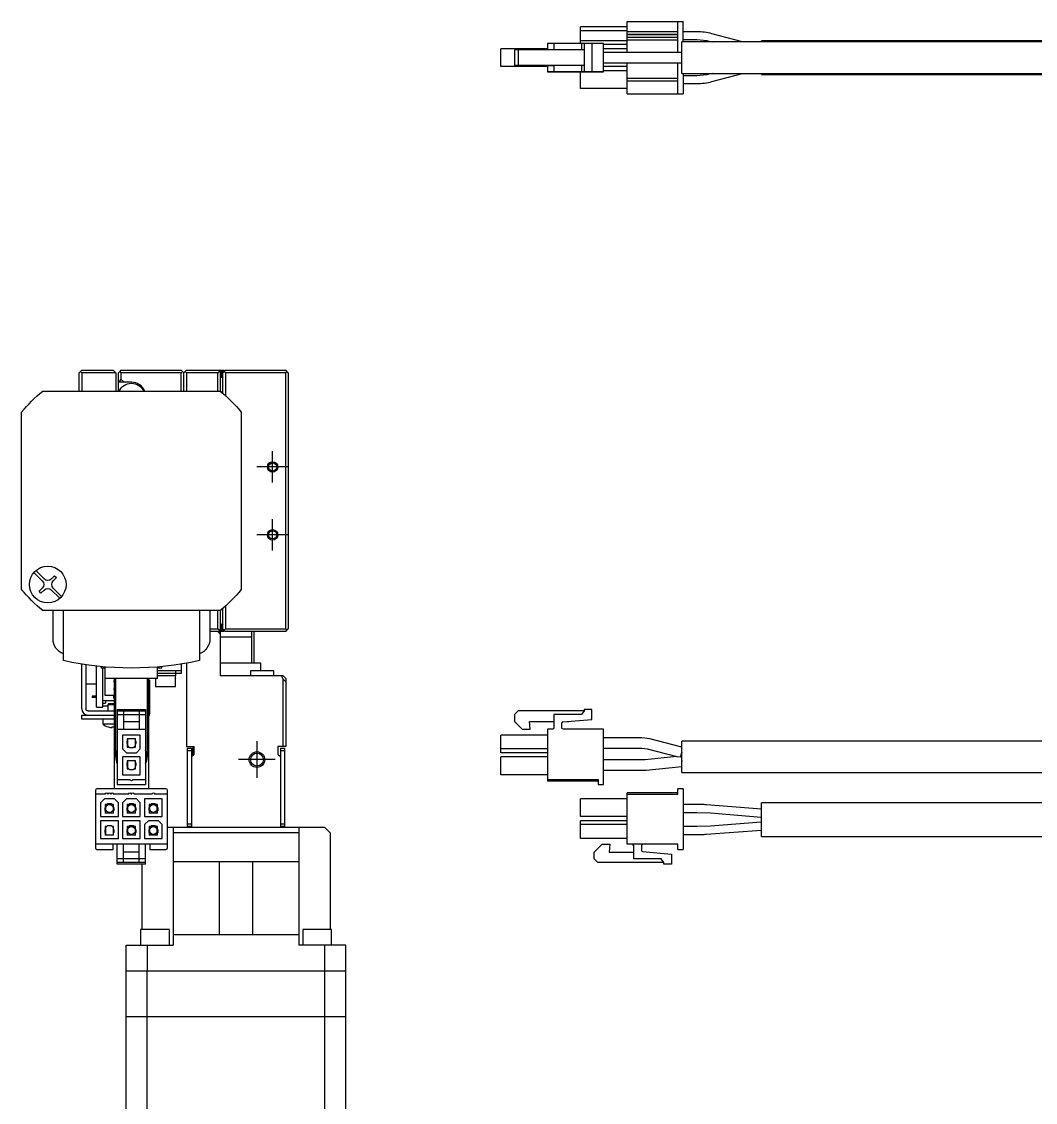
# Model space of a CAD drawing. Extents: x 0 to 883, y -8 to 482.
# Drawn here: x 0 to 193.9, y 260.9 to 467.7 of the extents above; entities that cross this region are included whole.
import ezdxf

# ---------------------------------------------------------------- set-up
doc = ezdxf.new("R2010")
doc.units = 0
doc.header["$LTSCALE"] = 0.5
doc.linetypes.add('CENTER', pattern=[50.8, 31.75, -6.35, 6.35, -6.35])
for name, color, linetype in [('MSM_CENTER', 1, 'CENTER'), ('MSM_CONTINUOUS', 7, 'CONTINUOUS'), ('MSM_NARROW', 5, 'CONTINUOUS')]:
    doc.layers.add(name, color=color, linetype=linetype)

msp = doc.modelspace()

# ---------------------------------------------------------------- linework, layer by layer
at = {"layer": 'MSM_CENTER'}
for p, q in [((48, 379.53), (48, 385.53)), ((51, 382.53), (45, 382.53)), ((48, 366.53), (48, 372.53)), ((51, 369.53), (45, 369.53)), ((45, 330.03), (45, 323.03)), ((48.5, 326.53), (41.5, 326.53))]:
    msp.add_line(p, q, dxfattribs=at)
at = {"layer": 'MSM_CONTINUOUS'}
for p, q in [((115.8, 461.84), (115.8, 467.74)), ((115.8, 467.74), (126.5, 467.74)), ((125.5, 461.84), (125.5, 467.74)), ((126.5, 463.84), (126.5, 467.74)), ((106.9, 463.54), (106.9, 466.74)), ((115.8, 466.74), (106.9, 466.74)), ((115.8, 465.99), (106.9, 465.99)), ((115.8, 465.84), (125.5, 465.84)), ((115.8, 465.34), (125.5, 465.34)), ((129.13, 465.79), (126.5, 465.79)), ((137.87, 463.84), (132.02, 465.41)), ((100.55, 463.54), (100.55, 462.34)), ((101.5, 463.54), (100.55, 463.54)), ((101.8, 463.54), (101.5, 463.54)), ((101.8, 463.54), (101.8, 462.34)), ((107.05, 463.54), (101.8, 463.54)), ((115.8, 464.09), (106.9, 464.09)), ((107.05, 463.54), (107.05, 462.34)), ((107.55, 463.54), (107.05, 463.54)), ((109.05, 463.54), (107.55, 463.54)), ((107.55, 463.54), (107.55, 458.14)), ((109.05, 463.54), (109.05, 458.14)), ((111.25, 463.54), (109.05, 463.54)), ((111.25, 458.14), (111.25, 463.54)), ((115.8, 463.34), (111.25, 463.34)), ((115.8, 465.29), (125.5, 465.29)), ((115.8, 464.79), (125.5, 464.79)), ((115.8, 464.74), (125.5, 464.74)), ((115.8, 464.24), (125.5, 464.24)), ((126.25, 457.84), (126.25, 463.84)), ((203.25, 463.84), (126.25, 463.84)), ((126.5, 464.29), (129.13, 464.29)), ((131.63, 463.96), (132.08, 463.84)), ((141.5, 463.84), (141.5, 464.09)), ((203.25, 464.09), (141.5, 464.09)), ((100.55, 462.54), (91.65, 462.54)), ((91.65, 459.14), (91.65, 462.54)), ((94.95, 462.34), (94.25, 462.34)), ((94.25, 462.34), (94.25, 459.34)), ((94.95, 462.34), (94.95, 459.34)), ((107.55, 462.34), (94.95, 462.34)), ((115.8, 462.54), (111.25, 462.54)), ((118.61, 461.84), (111.25, 461.84)), ((119.87, 461.84), (118.61, 461.84)), ((126.25, 461.84), (119.87, 461.84)), ((100.55, 459.14), (91.65, 459.14)), ((100.55, 459.14), (91.65, 459.14)), ((100.55, 459.14), (91.65, 459.14)), ((94.25, 459.34), (95.75, 459.34)), ((94.95, 459.34), (94.25, 459.34)), ((107.55, 459.34), (94.95, 459.34)), ((95.75, 459.34), (97.25, 459.34)), ((97.12, 459.34), (101.8, 459.34)), ((97.25, 459.34), (97.12, 459.34)), ((100.55, 459.34), (100.55, 458.14)), ((101.5, 459.34), (101.8, 459.34)), ((107.05, 459.34), (101.8, 459.34)), ((101.8, 459.34), (101.8, 458.14)), ((107.55, 459.34), (107.05, 459.34)), ((107.05, 459.34), (107.05, 458.14)), ((111.25, 459.84), (118.61, 459.84)), ((111.25, 459.84), (119.15, 459.84)), ((115.8, 459.14), (111.25, 459.14)), ((115.8, 453.94), (115.8, 459.84)), ((118.61, 459.84), (119.87, 459.84)), ((119.15, 459.84), (119.34, 459.84)), ((119.34, 459.84), (126.25, 459.84)), ((119.87, 459.84), (126.25, 459.84)), ((125.5, 453.94), (125.5, 459.84)), ((101.5, 458.14), (100.55, 458.14)), ((100.55, 458.14), (110.25, 458.14)), ((101.8, 458.14), (101.5, 458.14)), ((107.05, 458.14), (101.8, 458.14)), ((103.3, 458.14), (103.48, 458.14)), ((103.6, 458.14), (103.3, 458.14)), ((103.48, 458.14), (109.05, 458.14)), ((111.25, 458.14), (103.6, 458.14)), ((106.9, 454.94), (106.9, 458.14)), ((107.55, 458.14), (107.05, 458.14)), ((109.05, 458.14), (107.55, 458.14)), ((110.25, 458.14), (111.25, 458.14)), ((115.8, 458.34), (111.25, 458.34)), ((126.25, 457.84), (203.25, 457.84)), ((126.5, 457.84), (126.5, 453.94)), ((129.13, 457.39), (126.5, 457.39)), ((132.08, 457.84), (131.62, 457.72)), ((132.01, 456.27), (137.87, 457.84)), ((141.5, 457.59), (141.5, 457.84)), ((141.5, 457.59), (203.25, 457.59)), ((115.8, 456.89), (125.5, 456.89)), ((115.8, 456.39), (125.5, 456.39)), ((126.5, 455.89), (129.13, 455.89)), ((115.8, 454.94), (106.9, 454.94)), ((115.8, 453.94), (126.5, 453.94)), ((11, 400.53), (11.5, 401.03)), ((11, 397.03), (11, 400.53)), ((11.25, 400.78), (11.5, 400.53)), ((11.5, 401.03), (17.5, 401.03)), ((11.5, 400.53), (11.5, 397.03)), ((18, 400.53), (11.5, 400.53)), ((17.5, 401.03), (18, 400.53)), ((18, 400.53), (18, 397.03)), ((18.5, 400.53), (18.75, 400.78)), ((18.5, 397.03), (18.5, 400.53)), ((19, 399.33), (18.58, 398.73)), ((19, 401.03), (18.75, 400.78)), ((18.75, 400.78), (19, 400.53)), ((19, 401.03), (30.5, 401.03)), ((19, 400.53), (19, 399.33)), ((30.5, 400.53), (19, 400.53)), ((19.6, 398.73), (19, 399.33)), ((30.5, 401.03), (31, 400.53)), ((30.5, 400.53), (30.75, 400.78)), ((30.5, 397.03), (30.5, 400.53)), ((31.5, 401.03), (31, 400.53)), ((31, 397.03), (31, 400.53)), ((31.5, 400.53), (31.25, 400.78)), ((31.5, 401.03), (38.7, 401.03)), ((31.5, 400.53), (31.5, 397.03)), ((37.5, 400.53), (31.5, 400.53)), ((38, 401.03), (37.5, 400.53)), ((37.5, 397.03), (37.5, 400.53)), ((38, 401.03), (38, 397.03)), ((38.2, 401.03), (38.2, 399.63)), ((38.5, 399.63), (38.2, 399.63)), ((38.4, 400.63), (38.4, 399.93)), ((39, 401.03), (38.5, 400.53)), ((38.5, 396.59), (38.5, 400.53)), ((38.7, 401.03), (38.8, 400.93)), ((38.7, 400.93), (38.9, 400.93)), ((38.75, 400.78), (39, 400.53)), ((39, 401.03), (50.5, 401.03)), ((50.5, 400.53), (39, 400.53)), ((39, 400.53), (39, 396.16)), ((51, 400.53), (50.5, 401.03)), ((50.5, 400.53), (50.75, 400.78)), ((50.5, 351.53), (50.5, 400.53)), ((51, 400.53), (51, 351.53)), ((21, 398.73), (18.5, 398.73)), ((4, 397.03), (3.87, 396.9)), ((4.03, 397.03), (37.97, 397.03)), ((38.13, 396.9), (38, 397.03)), ((0.13, 393.16), (0, 393.03)), ((0, 359.06), (0, 393)), ((42, 393.03), (41.87, 393.16)), ((42, 393), (42, 359.06)), ((3.94, 360.74), (2.35, 362.33)), ((2.71, 362.68), (4.29, 361.09)), ((5.71, 361.09), (6.31, 361.7)), ((6.66, 361.34), (6.06, 360.74)), ((6.31, 361.7), (6.66, 361.34)), ((0, 359.03), (0.13, 358.9)), ((3.34, 358.73), (3.94, 359.33)), ((3.69, 358.37), (3.34, 358.73)), ((4.29, 358.97), (3.69, 358.37)), ((7.29, 357.39), (5.71, 358.97)), ((6.06, 359.33), (7.65, 357.74)), ((41.87, 358.9), (42, 359.03)), ((39, 355.91), (39, 351.53)), ((3.87, 355.16), (4, 355.03)), ((37.97, 355.03), (4.03, 355.03)), ((6, 349.61), (6, 355.03)), ((8, 345.46), (8, 355.03)), ((34, 355.03), (34, 345.46)), ((36, 355.03), (36, 349.61)), ((37.5, 351.53), (37.5, 355.03)), ((38, 355.03), (38.13, 355.16)), ((38, 355.03), (38, 342.53)), ((38.5, 351.53), (38.5, 355.47)), ((38.2, 351.03), (38.2, 352.43)), ((38.5, 352.43), (38.2, 352.43)), ((38.4, 352.13), (38.4, 351.43)), ((36, 351.53), (37.5, 351.53)), ((38.7, 351.03), (36, 351.03)), ((37.5, 351.53), (38, 351.03)), ((37.5, 351.03), (38, 350.53)), ((38, 350.03), (44, 350.03)), ((38.5, 351.53), (39, 351.03)), ((38.8, 351.13), (38.7, 351.03)), ((38.9, 351.13), (38.7, 351.13)), ((39, 351.53), (38.75, 351.28)), ((39, 351.53), (50.5, 351.53)), ((50.5, 351.03), (39, 351.03)), ((44, 345.03), (44, 351.03)), ((44.5, 345.03), (44.5, 351.03)), ((50.75, 351.28), (50.5, 351.53)), ((50.5, 351.03), (51, 351.53)), ((11.5, 336.23), (11.5, 344.8)), ((12.3, 344.67), (12.3, 336.23)), ((14.3, 336.53), (14.3, 344.41)), ((15.18, 344.32), (15.18, 344.03)), ((16, 344.03), (15.18, 344.03)), ((15.5, 336.53), (15.5, 344.03)), ((16, 338.78), (16, 344.25)), ((26, 342.03), (26, 344.25)), ((26.82, 344.03), (26, 344.03)), ((30.5, 343.53), (26, 343.53)), ((26.82, 344.03), (26.82, 344.32)), ((29.5, 342.53), (29.5, 343.53)), ((30.5, 344.8), (30.5, 343.03)), ((31.5, 344.96), (31.5, 329.03)), ((38, 345.03), (45.75, 345.03)), ((48.25, 343.53), (43.75, 343.53)), ((43.75, 343.53), (43.75, 342.53)), ((45.75, 343.53), (45.75, 345.03)), ((48.25, 342.53), (48.25, 343.53)), ((26, 342.03), (16, 342.03)), ((17.75, 320.93), (17.75, 342.03)), ((18, 327.03), (18, 342.03)), ((24, 342.03), (24, 327.03)), ((24.25, 342.03), (24.25, 320.93)), ((24.25, 341.73), (24.5, 341.73)), ((24.5, 335.43), (24.5, 341.73)), ((25.6, 342.03), (25.6, 340.53)), ((29.5, 343.03), (26, 343.03)), ((29.5, 342.53), (26, 342.53)), ((29.4, 340.53), (29.4, 342.53)), ((30.5, 343.03), (29.5, 343.03)), ((50, 342.53), (38, 342.53)), ((50, 341.92), (49.69, 342.53)), ((50, 342.53), (50.5, 342.03)), ((50, 329.03), (50, 341.92)), ((50.5, 341.42), (50, 341.92)), ((50.5, 342.03), (50.5, 329.03)), ((12.3, 341.03), (14.3, 341.03)), ((25.6, 340.53), (29.4, 340.53)), ((13.5, 338.66), (13.5, 338.41)), ((14.3, 338.66), (13.5, 338.66)), ((14.3, 338.41), (13.5, 338.41)), ((17.75, 337.78), (15.5, 337.78)), ((15.5, 337.33), (16.05, 337.33)), ((17.65, 338.78), (16, 338.78)), ((16.05, 337.78), (16.05, 337.33)), ((16.7, 337.23), (16.5, 337.03)), ((16.7, 337.23), (17.75, 337.23)), ((17.65, 338.28), (17.65, 338.78)), ((17.75, 338.28), (17.65, 338.28)), ((11.5, 334.23), (11.5, 335.03)), ((11.5, 335.03), (17.75, 335.03)), ((12.7, 335.83), (17.75, 335.83)), ((14.3, 336.53), (15.5, 336.53)), ((16.5, 336.78), (15.5, 336.78)), ((17.75, 337.03), (16.5, 337.03)), ((16.5, 337.03), (16.5, 335.83)), ((18.3, 336.13), (23.7, 336.13)), ((18.3, 336.13), (18.3, 321.73)), ((18.3, 335.83), (23.7, 335.83)), ((18.3, 335.13), (23.7, 335.13)), ((19.5, 335.83), (19.5, 332.33)), ((22.5, 335.83), (22.5, 332.33)), ((23.7, 336.13), (23.7, 321.73)), ((94.95, 335.83), (94.25, 335.13)), ((94.25, 335.13), (94.25, 333.83)), ((107.55, 335.83), (94.95, 335.83)), ((101.8, 335.13), (101.8, 332.63)), ((107.05, 335.13), (101.8, 335.13)), ((107.55, 335.83), (107.05, 335.13)), ((107.55, 336.13), (107.55, 335.83)), ((109.05, 336.13), (107.55, 336.13)), ((109.05, 334.22), (109.05, 336.13)), ((17.75, 334.23), (11.5, 334.23)), ((15.5, 334.23), (15.5, 333.34)), ((15.5, 333.34), (17.75, 333.34)), ((19.5, 333.83), (22.5, 333.83)), ((94.25, 333.83), (95.75, 332.33)), ((94.25, 333.83), (95.75, 332.33)), ((97.12, 333.83), (101.8, 333.83)), ((97.25, 332.33), (97.12, 333.83)), ((97.12, 333.83), (101.8, 333.83)), ((103.3, 332.63), (103.3, 333.53)), ((103.48, 333.73), (109.05, 334.22)), ((103.48, 333.73), (109.05, 334.22)), ((103.48, 333.73), (104.63, 333.83)), ((103.48, 333.73), (104.63, 333.83)), ((104.63, 333.83), (104.63, 333.83)), ((16.55, 332.78), (16.57, 332.78)), ((17.3, 332.78), (17.7, 332.78)), ((17.3, 332.65), (17.3, 332.78)), ((17.7, 332.78), (17.7, 332.65)), ((18.3, 332.33), (23.7, 332.33)), ((19.3, 331.23), (19.3, 328.58)), ((22.7, 331.23), (19.3, 331.23)), ((22.7, 328.58), (22.7, 331.23)), ((100.55, 331.23), (91.65, 331.23)), ((91.65, 327.83), (91.65, 331.23)), ((95.75, 332.33), (97.25, 332.33)), ((95.75, 332.33), (97.25, 332.33)), ((101.5, 332.33), (100.55, 332.33)), ((100.55, 332.33), (100.55, 322.73)), ((111.25, 332.33), (103.6, 332.33)), ((111.25, 321.73), (111.25, 332.33)), ((20.1, 330.08), (20.1, 329.58)), ((20.25, 330.08), (20.1, 330.08)), ((20.1, 329.58), (20.25, 329.58)), ((20.2, 330.58), (21.8, 330.58)), ((20.2, 330.58), (20.2, 330.08)), ((20.2, 329.58), (20.2, 328.93)), ((20.2, 328.93), (20.52, 328.93)), ((20.25, 330.58), (20.25, 329.21)), ((20.25, 329.21), (20.62, 328.83)), ((20.62, 328.83), (21.37, 328.83)), ((21.37, 328.83), (21.75, 329.21)), ((21.47, 328.93), (21.8, 328.93)), ((21.75, 329.21), (21.75, 330.58)), ((21.75, 330.08), (21.9, 330.08)), ((21.75, 329.58), (21.9, 329.58)), ((21.8, 330.08), (21.8, 330.58)), ((21.8, 328.93), (21.8, 329.58)), ((21.9, 329.58), (21.9, 330.08)), ((31.5, 329.03), (33, 329.03)), ((32.75, 329.03), (32.75, 327.28)), ((33, 327.53), (33, 329.03)), ((50.5, 329.03), (49, 329.03)), ((49, 329.03), (49, 327.53)), ((118.61, 330.71), (111.25, 330.71)), ((120.12, 330.51), (118.61, 330.71)), ((126.25, 328.92), (120.12, 330.51)), ((126.25, 324.03), (126.25, 330.03)), ((221.25, 330.03), (126.25, 330.03)), ((19.3, 328.58), (20.05, 327.83)), ((19.3, 327.03), (19.3, 323.63)), ((22.7, 327.03), (19.3, 327.03)), ((20.05, 327.83), (21.95, 327.83)), ((21.95, 327.83), (22.7, 328.58)), ((22.7, 323.63), (22.7, 327.03)), ((31.7, 328.73), (32.5, 328.73)), ((31.7, 313.73), (31.7, 328.73)), ((32.5, 328.23), (31.7, 328.23)), ((32.5, 328.73), (32.5, 313.53)), ((33, 327.53), (32.5, 327.03)), ((49.5, 327.03), (49, 327.53)), ((49.5, 328.73), (50.3, 328.73)), ((49.5, 328.73), (49.5, 313.53)), ((50.3, 328.23), (49.5, 328.23)), ((50.3, 328.73), (50.3, 313.73)), ((100.55, 328.58), (91.65, 328.58)), ((100.55, 327.83), (91.65, 327.83)), ((100.55, 327.83), (91.65, 327.83)), ((91.65, 323.63), (91.65, 327.03)), ((100.55, 327.03), (91.65, 327.03)), ((111.25, 328.71), (118.61, 328.71)), ((118.61, 328.71), (119.62, 328.58)), ((125.3, 327.1), (119.25, 326.51)), ((119.62, 328.58), (125.3, 327.1)), ((125.3, 327.1), (126.03, 327.04)), ((126.25, 327.88), (126.03, 327.04)), ((126.06, 327.17), (126.03, 327.04)), ((126.03, 327.04), (126.06, 327.17)), ((126.06, 327.17), (126.25, 327.88)), ((126.15, 327.18), (126.06, 327.17)), ((126.15, 327.18), (126.25, 326.18)), ((20.25, 325.88), (20.1, 325.88)), ((20.1, 325.88), (20.1, 325.38)), ((20.1, 325.38), (20.25, 325.38)), ((20.2, 326.38), (21.8, 326.38)), ((20.2, 326.38), (20.2, 325.88)), ((20.2, 325.38), (20.2, 324.73)), ((20.2, 324.73), (20.52, 324.73)), ((20.25, 326.38), (20.25, 325.01)), ((20.25, 325.01), (20.62, 324.63)), ((21.37, 324.63), (21.75, 325.01)), ((21.47, 324.73), (21.8, 324.73)), ((21.75, 325.01), (21.75, 326.38)), ((21.75, 325.88), (21.9, 325.88)), ((21.75, 325.38), (21.9, 325.38)), ((21.8, 325.88), (21.8, 326.38)), ((21.8, 324.73), (21.8, 325.38)), ((21.9, 325.38), (21.9, 325.88)), ((119.15, 326.51), (111.25, 326.51)), ((119.25, 326.51), (119.15, 326.51)), ((119.44, 324.52), (126.25, 325.18)), ((18.3, 322.73), (20.75, 322.73)), ((19.3, 323.63), (22.7, 323.63)), ((20.62, 324.63), (21.37, 324.63)), ((21.25, 322.73), (23.7, 322.73)), ((100.55, 323.63), (91.65, 323.63)), ((100.55, 323.63), (91.65, 323.63)), ((100.55, 322.73), (110.25, 322.73)), ((100.55, 322.73), (110.25, 322.73)), ((100.55, 322.73), (100.55, 322.48)), ((110.25, 322.73), (110.25, 321.73)), ((111.25, 324.51), (119.15, 324.51)), ((119.15, 324.51), (119.44, 324.52)), ((126.25, 324.03), (221.25, 324.03)), ((14.1, 320.63), (14.1, 309.63)), ((27.6, 320.93), (14.4, 320.93)), ((18.3, 321.73), (23.7, 321.73)), ((27.9, 309.63), (27.9, 320.63)), ((100.55, 322.48), (110.25, 322.48)), ((110.25, 321.73), (111.25, 321.73)), ((110.25, 321.73), (111.25, 321.73)), ((125.5, 319.93), (125.5, 320.93)), ((126.5, 320.93), (125.5, 320.93)), ((126.5, 320.93), (126.5, 309.33)), ((16, 319.93), (14.1, 319.93)), ((15.85, 319.03), (15.1, 318.28)), ((17.75, 319.03), (15.85, 319.03)), ((16.55, 319.93), (16.5, 319.93)), ((17.1, 319.93), (17.05, 319.93)), ((20.47, 319.93), (17.6, 319.93)), ((18.5, 318.28), (17.75, 319.03)), ((20.05, 319.03), (19.3, 318.28)), ((21.95, 319.03), (20.05, 319.03)), ((21.02, 319.93), (20.97, 319.93)), ((24.95, 319.93), (21.52, 319.93)), ((22.7, 318.28), (21.95, 319.03)), ((26.9, 319.03), (23.5, 319.03)), ((23.5, 319.03), (23.5, 315.63)), ((27.9, 319.93), (25.45, 319.93)), ((26.9, 315.63), (26.9, 319.03)), ((106.9, 315.63), (106.9, 319.03)), ((115.8, 319.03), (106.9, 319.03)), ((115.8, 310.33), (115.8, 320.18)), ((125.5, 320.18), (115.8, 320.18)), ((115.8, 319.93), (125.5, 319.93)), ((15.1, 318.28), (15.1, 315.63)), ((16.05, 317.28), (15.9, 317.28)), ((15.9, 317.28), (15.9, 316.78)), ((15.9, 316.78), (16.05, 316.78)), ((16.32, 317.93), (16, 317.93)), ((16, 317.93), (16, 317.28)), ((16, 316.78), (16, 316.28)), ((16.42, 318.03), (16.05, 317.66)), ((16.05, 317.66), (16.05, 316.28)), ((17.17, 318.03), (16.42, 318.03)), ((17.11, 316.28), (16.59, 316.44)), ((17.01, 317.88), (17.46, 317.74)), ((17.55, 317.66), (17.17, 318.03)), ((17.6, 317.93), (17.27, 317.93)), ((17.55, 316.28), (17.55, 317.66)), ((17.7, 317.28), (17.55, 317.28)), ((17.7, 316.78), (17.55, 316.78)), ((17.6, 317.28), (17.6, 317.93)), ((17.6, 316.28), (17.6, 316.78)), ((17.7, 316.78), (17.7, 317.28)), ((18.5, 315.63), (18.5, 318.28)), ((19.3, 318.28), (19.3, 315.63)), ((20.25, 317.28), (20.1, 317.28)), ((20.1, 317.28), (20.1, 316.78)), ((20.1, 316.78), (20.25, 316.78)), ((20.52, 317.93), (20.2, 317.93)), ((20.2, 317.93), (20.2, 317.28)), ((20.2, 316.78), (20.2, 316.28)), ((20.62, 318.03), (20.25, 317.66)), ((20.25, 317.66), (20.25, 316.28)), ((21.37, 318.03), (20.62, 318.03)), ((21.75, 317.66), (21.37, 318.03)), ((21.8, 317.93), (21.47, 317.93)), ((21.75, 316.28), (21.75, 317.66)), ((21.9, 317.28), (21.75, 317.28)), ((21.9, 316.78), (21.75, 316.78)), ((21.8, 317.28), (21.8, 317.93)), ((21.8, 316.28), (21.8, 316.78)), ((21.9, 316.78), (21.9, 317.28)), ((22.7, 315.63), (22.7, 318.28)), ((24.45, 317.28), (24.3, 317.28)), ((24.3, 317.28), (24.3, 316.78)), ((24.3, 316.78), (24.45, 316.78)), ((24.72, 317.93), (24.4, 317.93)), ((24.4, 317.93), (24.4, 317.28)), ((24.4, 316.78), (24.4, 316.28)), ((24.82, 318.03), (24.45, 317.66)), ((24.45, 317.66), (24.45, 316.28)), ((24.99, 317.88), (24.54, 317.74)), ((25.57, 318.03), (24.82, 318.03)), ((24.89, 316.28), (25.41, 316.44)), ((25.95, 317.66), (25.57, 318.03)), ((26, 317.93), (25.67, 317.93)), ((25.95, 316.28), (25.95, 317.66)), ((26.1, 317.28), (25.95, 317.28)), ((26.1, 316.78), (25.95, 316.78)), ((26, 317.28), (26, 317.93)), ((26, 316.28), (26, 316.78)), ((26.1, 316.78), (26.1, 317.28)), ((130.1, 317.91), (126.5, 317.91)), ((141.5, 317.04), (130.95, 317.87)), ((141.5, 311.78), (141.5, 318.28)), ((228.5, 318.28), (141.5, 318.28)), ((15.1, 315.63), (18.5, 315.63)), ((18.5, 314.83), (15.1, 314.83)), ((15.1, 314.83), (15.1, 311.43)), ((17.6, 316.28), (16, 316.28)), ((18.5, 311.43), (18.5, 314.83)), ((19.3, 315.63), (22.7, 315.63)), ((19.3, 314.83), (19.3, 311.43)), ((22.7, 314.83), (19.3, 314.83)), ((21.8, 316.28), (20.2, 316.28)), ((20.25, 316.28), (20.25, 316.37)), ((21.75, 316.28), (21.75, 316.37)), ((22.7, 311.43), (22.7, 314.83)), ((23.5, 315.63), (26.9, 315.63)), ((24.25, 314.83), (23.5, 314.08)), ((26.15, 314.83), (24.25, 314.83)), ((26, 316.28), (24.4, 316.28)), ((26.9, 314.08), (26.15, 314.83)), ((115.8, 315.63), (106.9, 315.63)), ((106.9, 311.43), (106.9, 314.83)), ((115.8, 314.83), (106.9, 314.83)), ((126.5, 316.41), (129.13, 316.41)), ((129.13, 316.41), (131.76, 316.31)), ((131.76, 316.31), (141.44, 315.54)), ((141.44, 314.53), (131.76, 313.81)), ((16.05, 313.08), (15.9, 313.08)), ((15.9, 313.08), (15.9, 312.58)), ((15.9, 312.58), (16.05, 312.58)), ((16.32, 313.73), (16, 313.73)), ((16, 313.73), (16, 313.08)), ((16, 312.58), (16, 312.08)), ((16.42, 313.83), (16.05, 313.46)), ((16.05, 313.46), (16.05, 312.08)), ((17.17, 313.83), (16.42, 313.83)), ((17.55, 313.46), (17.17, 313.83)), ((17.6, 313.73), (17.27, 313.73)), ((17.55, 312.08), (17.55, 313.46)), ((17.7, 313.08), (17.55, 313.08)), ((17.7, 312.58), (17.55, 312.58)), ((17.6, 313.08), (17.6, 313.73)), ((17.6, 312.08), (17.6, 312.58)), ((17.7, 312.58), (17.7, 313.08)), ((20.25, 313.08), (20.1, 313.08)), ((20.1, 313.08), (20.1, 312.58)), ((20.1, 312.58), (20.25, 312.58)), ((20.2, 313.73), (20.2, 313.08)), ((20.52, 313.73), (20.2, 313.73)), ((20.2, 312.58), (20.2, 312.08)), ((20.62, 313.83), (20.25, 313.46)), ((20.25, 313.46), (20.25, 312.08)), ((21.37, 313.83), (20.62, 313.83)), ((21.75, 313.46), (21.37, 313.83)), ((21.8, 313.73), (21.47, 313.73)), ((21.75, 312.08), (21.75, 313.46)), ((21.9, 313.08), (21.75, 313.08)), ((21.9, 312.58), (21.75, 312.58)), ((21.8, 313.08), (21.8, 313.73)), ((21.8, 312.08), (21.8, 312.58)), ((21.9, 312.58), (21.9, 313.08)), ((23.5, 314.08), (23.5, 311.43)), ((24.45, 313.08), (24.3, 313.08)), ((24.3, 313.08), (24.3, 312.58)), ((24.3, 312.58), (24.45, 312.58)), ((24.4, 313.73), (24.4, 313.08)), ((24.72, 313.73), (24.4, 313.73)), ((24.4, 312.58), (24.4, 312.08)), ((24.82, 313.83), (24.45, 313.46)), ((24.45, 313.46), (24.45, 312.08)), ((24.45, 312.39), (25, 312.24)), ((25.57, 313.83), (24.82, 313.83)), ((25.4, 313.68), (24.86, 313.83)), ((25.95, 313.46), (25.57, 313.83)), ((26, 313.73), (25.67, 313.73)), ((25.88, 313.53), (25.68, 313.53)), ((25.95, 312.08), (25.95, 313.46)), ((26.1, 313.08), (25.95, 313.08)), ((26.1, 312.58), (25.95, 312.58)), ((26, 313.08), (26, 313.73)), ((26, 312.08), (26, 312.58)), ((26.1, 312.58), (26.1, 313.08)), ((26.9, 311.43), (26.9, 314.08)), ((58, 313.53), (27.9, 313.53)), ((29, 313.53), (29, 291.03)), ((53, 312.53), (29, 312.53)), ((31.7, 314.23), (32.5, 314.23)), ((32.5, 313.73), (31.7, 313.73)), ((49.5, 314.23), (50.3, 314.23)), ((50.3, 313.73), (49.5, 313.73)), ((53, 313.53), (53, 291.03)), ((59, 312.53), (58, 313.53)), ((59, 312.53), (59, 294.03)), ((115.8, 314.08), (106.9, 314.08)), ((129.13, 313.71), (126.5, 313.71)), ((131.76, 313.81), (129.13, 313.71)), ((130.93, 312.24), (141.5, 313.03)), ((27.9, 310.33), (14.1, 310.33)), ((15.1, 311.43), (18.5, 311.43)), ((17.6, 312.08), (16, 312.08)), ((17.5, 309.33), (17.5, 310.33)), ((18.3, 306.53), (18.3, 310.33)), ((19.3, 311.43), (22.7, 311.43)), ((19.5, 306.83), (19.5, 310.33)), ((21.8, 312.08), (20.2, 312.08)), ((22.5, 306.83), (22.5, 310.33)), ((23.5, 311.43), (26.9, 311.43)), ((23.7, 306.53), (23.7, 310.33)), ((26, 312.08), (24.4, 312.08)), ((24.5, 310.33), (24.5, 309.33)), ((115.8, 311.43), (106.9, 311.43)), ((109.5, 308.83), (111, 310.33)), ((111, 310.33), (112.5, 310.33)), ((112.5, 310.33), (112.37, 308.83)), ((125.5, 310.33), (115.8, 310.33)), ((125.5, 309.33), (125.5, 310.33)), ((126.5, 312.21), (130.12, 312.21)), ((141.5, 311.78), (228.5, 311.78)), ((14.4, 309.33), (17.5, 309.33)), ((22.5, 308.83), (19.5, 308.83)), ((24.5, 309.33), (27.6, 309.33)), ((109.5, 307.53), (109.5, 308.83)), ((112.37, 308.83), (117.05, 308.83)), ((117.05, 307.53), (117.05, 310.03)), ((118.55, 310.03), (118.55, 309.13)), ((118.73, 308.93), (124.3, 308.45)), ((124.3, 308.45), (124.3, 306.53)), ((125.5, 309.33), (126.5, 309.33)), ((23.7, 307.53), (18.3, 307.53)), ((23.7, 306.83), (18.3, 306.83)), ((23.7, 306.53), (18.3, 306.53)), ((23, 306.53), (23, 294.03)), ((29, 307.03), (53, 307.03)), ((37.79, 307.03), (37.79, 293.03)), ((44.21, 293.03), (44.21, 307.03)), ((110.2, 306.83), (109.5, 307.53)), ((122.8, 306.83), (110.2, 306.83)), ((122.3, 307.53), (117.05, 307.53)), ((122.8, 306.83), (122.3, 307.53)), ((122.8, 306.53), (122.8, 306.83)), ((124.3, 306.53), (122.8, 306.53)), ((28.25, 294.03), (22.75, 294.03)), ((22.75, 294.03), (22.75, 291.03)), ((28.25, 291.03), (28.25, 294.03)), ((59.25, 294.03), (53.75, 294.03)), ((53.75, 294.03), (53.75, 291.03)), ((59.25, 291.03), (59.25, 294.03)), ((29, 293.03), (53, 293.03)), ((20, 277.33), (20, 291.03)), ((20, 291.03), (29, 291.03)), ((24, 291.03), (24, 286.03)), ((62, 291.03), (53, 291.03)), ((58, 286.03), (58, 291.03)), ((62, 277.33), (62, 291.03)), ((62, 286.03), (20, 286.03)), ((24.03, 277.33), (24.03, 286.03)), ((57.97, 277.33), (57.97, 286.03)), ((62, 277.33), (20, 277.33)), ((20, 253.33), (20, 277.28)), ((62, 277.28), (20, 277.28)), ((20.05, 277.28), (20.05, 277.33)), ((24.03, 253.33), (24.03, 277.28)), ((24.29, 277.28), (24.29, 277.33)), ((57.71, 277.28), (57.71, 277.33)), ((57.97, 253.33), (57.97, 277.28)), ((61.95, 277.28), (61.95, 277.33)), ((62, 253.33), (62, 277.28))]:
    msp.add_line(p, q, dxfattribs=at)
for centre, radius in [((48, 382.53), 0.783), ((48, 369.53), 0.783), ((5, 360.03), 3.5), ((45, 326.53), 1.23), ((16.8, 317.16), 0.75), ((21, 317.16), 0.75), ((25.2, 317.16), 0.75), ((21, 312.96), 0.75), ((25.2, 312.96), 0.75)]:
    msp.add_circle(centre, radius, dxfattribs=at)
for centre, radius, start, end in [((129.13, 454.64), 11.15, 75.0015, 90.0068), ((129.13, 467.04), 11.15, 269.9911, 285.0006), ((38.7, 400.63), 0.3, 90, 180), ((38.7, 399.93), 0.3, 180, 228.1897), ((21, 395.93), 2.8, 23.1324, 90), ((38.7, 352.13), 0.3, 131.8103, 180), ((38.7, 351.43), 0.3, 180, 270), ((12.7, 336.23), 1.2, 180, 270), ((23.3, 335.43), 1.2, 322.3415, 0), ((17.5, 335.83), 3.2, 231.3178, 252.73), ((103.5, 333.53), 0.2, 95, 180), ((103.5, 333.53), 0.2, 95, 180), ((17.5, 335.83), 3.19, 253.0947, 266.4096), ((17.5, 335.83), 3.19, 273.5904, 274.4896), ((21, 327.03), 3, 154.1588, 205.8426), ((21, 327.03), 3, 334.1588, 25.8426), ((14.4, 320.63), 0.3, 90, 180), ((27.6, 320.63), 0.3, 0, 90), ((130.1, 307.16), 10.75, 85.452, 90), ((141.44, 315.62), 0.0856, 272.7547, 317.8027), ((141.44, 314.46), 0.0762, 41.6608, 89.2658), ((116.75, 310.03), 0.3, 0, 90), ((118.85, 310.03), 0.3, 90, 180), ((130.12, 322.96), 10.75, 270, 274.2892), ((14.4, 309.63), 0.3, 180, 270), ((27.6, 309.63), 0.3, 270, 0), ((118.75, 309.13), 0.2, 180, 265)]:
    msp.add_arc(centre, radius, start, end, dxfattribs=at)
at = {"layer": 'MSM_CONTINUOUS', "extrusion": (0, 0, -1)}
for centre, radius, start, end in [((-129.13, 454.64), 9.65, 89.9899, 104.9986), ((-129.13, 467.04), 9.65, 255.0035, 270.008), ((-21, 395.93), 2.6, 25.029, 154.971), ((-21, 376.03), 27, 38.9424, 51.0576), ((-21, 376.03), 27, 128.9424, 141.0576), ((-3.23, 360.03), 1, 135, 225), ((-5, 361.8), 1, 225, 315), ((-6.77, 360.03), 1, 315, 45), ((-21, 376.03), 27, 308.9424, 321.0576), ((-5, 358.27), 1, 45, 135), ((-21, 376.03), 27, 218.9424, 231.0576), ((-9, 349.61), 3, 289.4712, 0), ((-33, 349.61), 3, 180, 250.5288), ((-21, 404.04), 60, 257.4867, 282.5133), ((-17.9, 341.53), 0.25, 306.8699, 53.1301), ((-17.9, 340.03), 0.25, 306.8699, 53.1301), ((-12.7, 336.23), 0.4, 270, 0), ((-103.5, 333.53), 0.2, 0, 85), ((-101.5, 332.63), 0.3, 180, 270), ((-103.6, 332.63), 0.3, 270, 0), ((-21, 329.71), 1, 41.4089, 61.0443), ((-21, 329.71), 1, 118.9543, 138.5897), ((-21, 325.51), 1, 41.4089, 61.0443), ((-21, 325.51), 1, 118.9543, 138.5897), ((-21, 322.73), 0.25, 179.9993, 359.9993), ((-16.25, 319.93), 0.25, 0, 180), ((-16.8, 319.93), 0.25, 0, 180), ((-17.35, 319.93), 0.25, 0, 180), ((-20.72, 319.93), 0.25, 0, 180), ((-21.27, 319.93), 0.25, 0, 180), ((-25.2, 319.93), 0.25, 0, 180)]:
    msp.add_arc(centre, radius, start, end, dxfattribs=at)
at = {"layer": 'MSM_NARROW'}
for centre, radius in [((48, 382.53), 1), ((48, 369.53), 1), ((45, 326.53), 1.5)]:
    msp.add_circle(centre, radius, dxfattribs=at)

doc.saveas('drawing.dxf')
